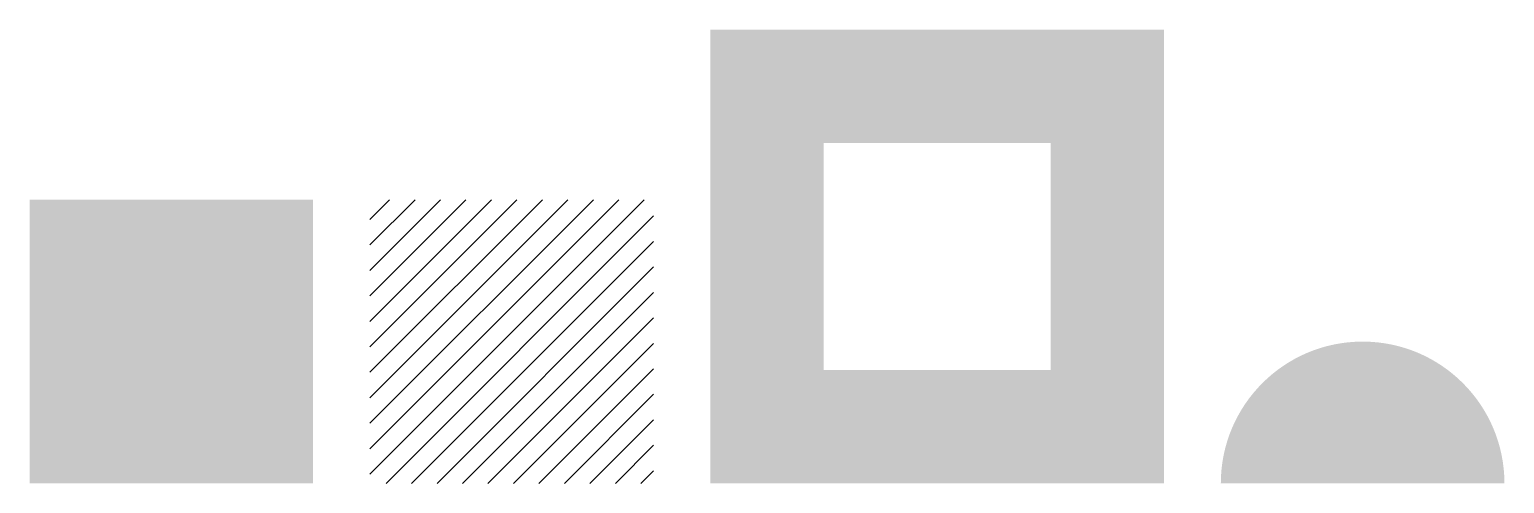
# Model space of a CAD drawing. Header units: metres. Extents: x 0 to 260, y 0 to 80.
import ezdxf

# ---------------------------------------------------------------- set-up
doc = ezdxf.new("R2010")
doc.units = ezdxf.units.M

msp = doc.modelspace()

# ---------------------------------------------------------------- hatches: boundary and pattern name
h = msp.add_hatch(color=3)
h.paths.add_polyline_path([(120, 0), (200, 0), (200, 80), (120, 80)])
h.paths.add_polyline_path([(140, 20), (180, 20), (180, 60), (140, 60)], flags=16)
msp.add_hatch(color=1).paths.add_polyline_path([(0, 0), (50, 0), (50, 50), (0, 50)])
h = msp.add_hatch()
h.set_pattern_fill('ANSI31')
h.paths.add_polyline_path([(60, 0), (110, 0), (110, 50), (60, 50)])
h = msp.add_hatch(color=4)
edge = h.paths.add_edge_path()
edge.add_line((210, 0), (260, 0))
edge.add_arc((235, 0), 25, 0, 180)
edge.add_line((210, 0), (210, 0))

doc.saveas('drawing.dxf')
